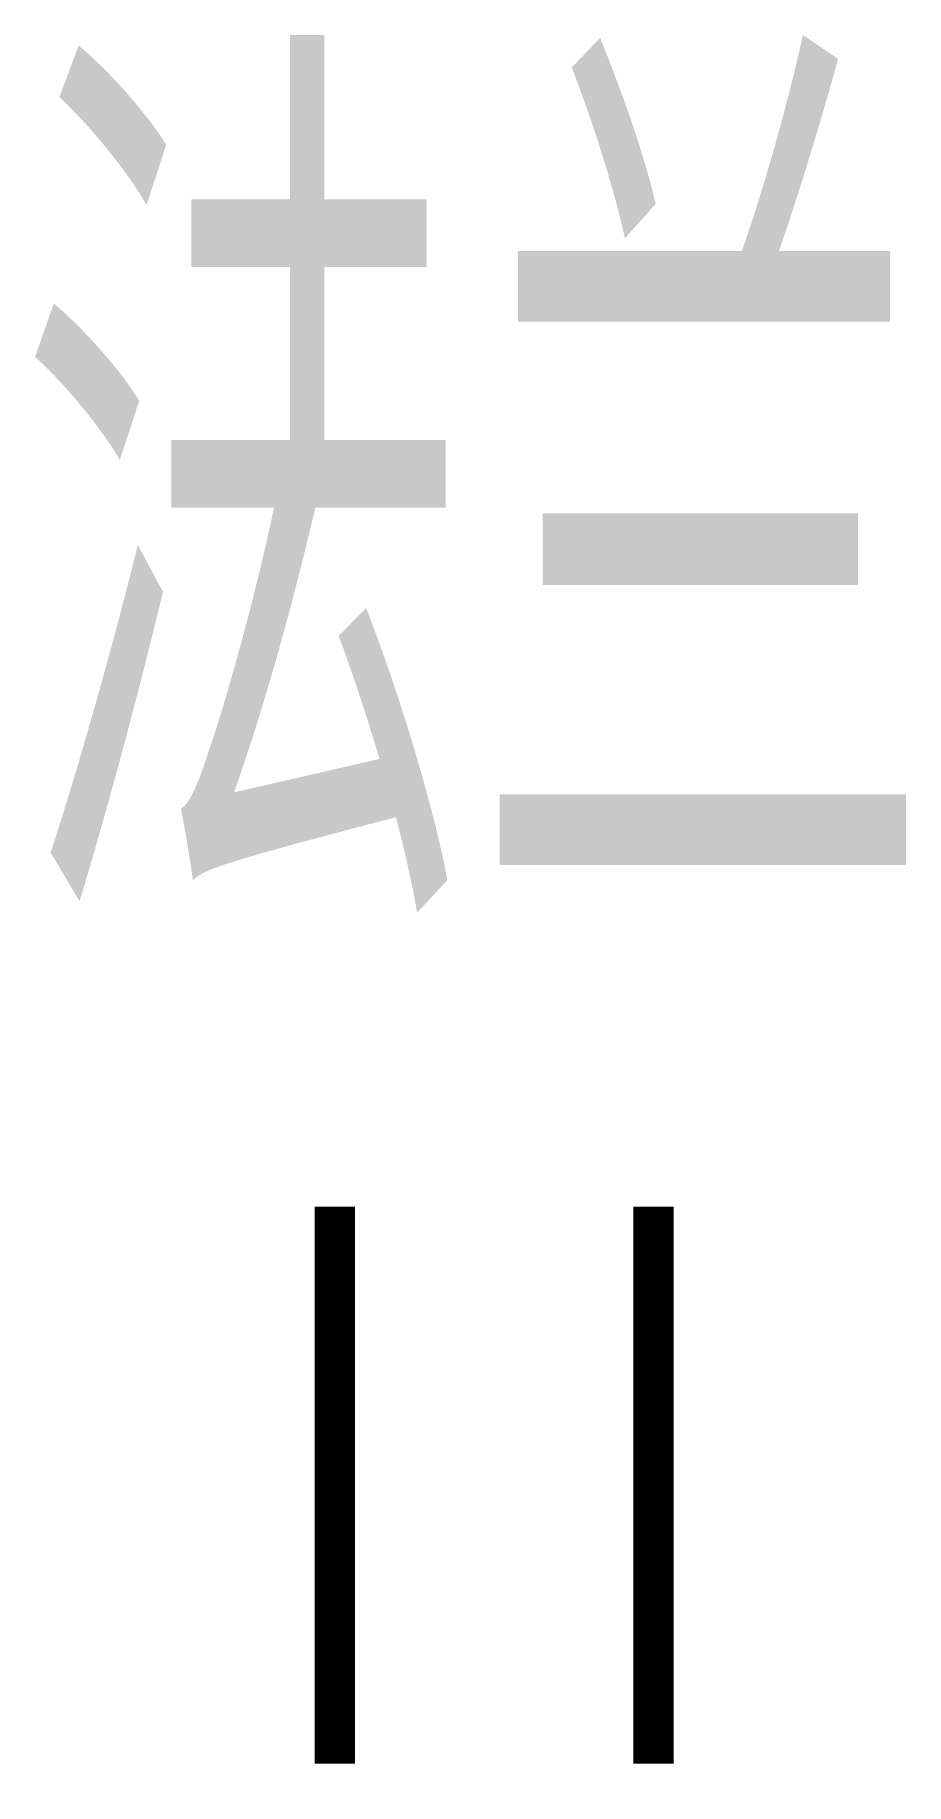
# Model space of a CAD drawing. Header units: millimetres. Extents: x -2.9 to 2.6, y -1.9 to 9.1.
import ezdxf

# ---------------------------------------------------------------- set-up
doc = ezdxf.new("R2010")
doc.units = ezdxf.units.MM
doc.set_wipeout_variables(frame=1)
doc.layers.add('法兰', color=1, linetype='Continuous')
doc.layers.add('法兰属性标注', color=1, linetype='Continuous')
doc.styles.add('GBCAD', font='gbenor.shx', dxfattribs={"width": 0.75, "bigfont": 'gbcbig.shx'})

# ---------------------------------------------------------------- blocks, each defined once
blk = doc.blocks.new('*U6')
at = {"layer": '法兰属性标注', "color": 1, "style": 'GBCAD'}
for tag, p, height, width, flags in [('法兰标题', (-3.004, 3.591), 5, 0.8, 8), ('法兰', (-3.179, -3.156), 0.8, 0.75, 9), ('规格', (0.839, -3.156), 0.8, 0.75, 9), ('法兰材料', (-3.161, -4.156), 0.8, 0.75, 9), ('标准号', (0.839, -4.156), 0.8, 0.75, 9), ('数量', (-3.161, -5.156), 0.8, 0.75, 9), ('法兰属性1', (0.839, -5.156), 0.8, 0.75, 9), ('法兰属性2', (-3.161, -6.156), 0.8, 0.75, 9), ('法兰属性3', (0.839, -6.156), 0.8, 0.75, 9)]:
    blk.add_attdef(tag, p, '', height=height, dxfattribs=dict(at, width=width, flags=flags))
at = {"color": 250}
blk.add_wipeout([(-1, 1.75), (1, 1.75), (1, -1.75), (-1, -1.75)], dxfattribs=at).dxf.layer = '法兰'
at = {"layer": '法兰', "const_width": 0.254}
for points in [[(-1, 1.75), (-1, -1.75)], [(1, 1.75), (1, -1.75)]]:
    blk.add_lwpolyline(points, dxfattribs=at)

msp = doc.modelspace()

# ---------------------------------------------------------------- block references
at = {"layer": '法兰'}
ref = msp.add_blockref('*U6', (0, 0), dxfattribs=at)
ref.add_attrib('法兰标题', '法兰', (-3.004, 3.591), dxfattribs={"layer": '法兰属性标注', "color": 1, "height": 5, "style": 'GBCAD', "width": 0.8})

doc.saveas('drawing.dxf')
